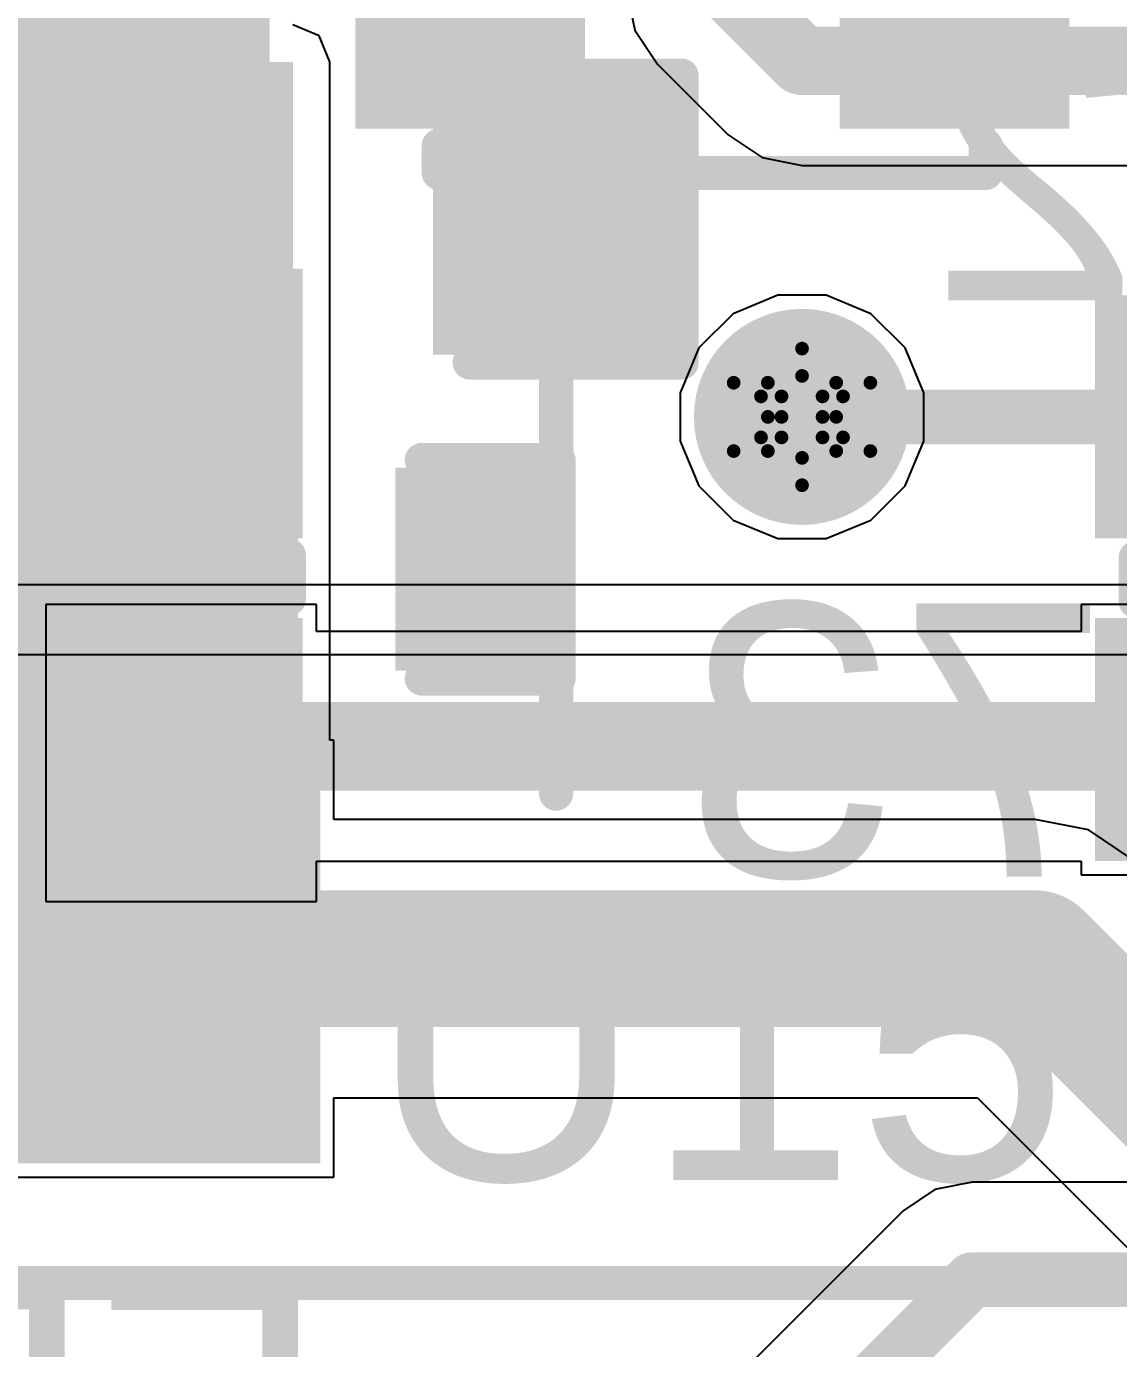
# Model space of a CAD drawing. Header units: inches. Extents: x -2.7 to 10.9, y -2.9 to 7.4.
# Drawn here: x -0.1003 to 0.0594, y -0.2141 to -0.0205 of the extents above; entities that cross this region are included whole.
import ezdxf

# ---------------------------------------------------------------- set-up
doc = ezdxf.new("R2010")
doc.units = ezdxf.units.IN
doc.header["$MEASUREMENT"] = 0
for name, color, linetype in [('Bottom Layer', 5, 'Continuous'), ('Bottom Overlay', 54, 'Continuous'), ('Bottom Paste', 16, 'Continuous'), ('Bottom Solder', 6, 'Continuous'), ('Drill Drawing', 1, 'Continuous'), ('Layer 2', 16, 'Continuous'), ('Layer 3', 76, 'Continuous'), ('Top Layer', 1, 'Continuous'), ('Top Overlay', 2, 'Continuous'), ('Top Paste', 8, 'Continuous'), ('Top Solder', 216, 'Continuous'), ('Via Holes', 16, 'Continuous')]:
    doc.layers.add(name, color=color, linetype=linetype)
doc.styles.add('Arial', font='', dxfattribs={"height": 0.2})
doc.styles.get('Arial').set_extended_font_data('Arial')

# ---------------------------------------------------------------- blocks, each defined once
blk = doc.blocks.new('6_P___C___LED_50')
at = {"layer": 'Top Layer'}
for points in [[(-0.04823, 0.0315), (-0.02264, 0.0315), (-0.02264, 0.01969), (-0.04823, 0.01969)], [(0.02264, 0.0315), (0.04823, 0.0315), (0.04823, 0.01969), (0.02264, 0.01969)], [(-0.04823, 0.00591), (-0.02264, 0.00591), (-0.02264, -0.00591), (-0.04823, -0.00591)], [(0.02264, 0.00591), (0.04823, 0.00591), (0.04823, -0.00591), (0.02264, -0.00591)], [(-0.04823, -0.01969), (-0.02264, -0.01969), (-0.02264, -0.0315), (-0.04823, -0.0315)], [(0.02264, -0.01969), (0.04823, -0.01969), (0.04823, -0.0315), (0.02264, -0.0315)]]:
    blk.add_hatch(color=1, dxfattribs=at).paths.add_polyline_path(points)
at = {"layer": 'Top Paste'}
for points in [[(-0.04823, 0.0315), (-0.02264, 0.0315), (-0.02264, 0.01969), (-0.04823, 0.01969)], [(0.02264, 0.0315), (0.04823, 0.0315), (0.04823, 0.01969), (0.02264, 0.01969)], [(-0.04823, 0.00591), (-0.02264, 0.00591), (-0.02264, -0.00591), (-0.04823, -0.00591)], [(0.02264, 0.00591), (0.04823, 0.00591), (0.04823, -0.00591), (0.02264, -0.00591)], [(-0.04823, -0.01969), (-0.02264, -0.01969), (-0.02264, -0.0315), (-0.04823, -0.0315)], [(0.02264, -0.01969), (0.04823, -0.01969), (0.04823, -0.0315), (0.02264, -0.0315)]]:
    blk.add_hatch(color=8, dxfattribs=at).paths.add_polyline_path(points)
at = {"layer": 'Top Solder'}
for points in [[(-0.05223, 0.0355), (-0.01864, 0.0355), (-0.01864, 0.01569), (-0.05223, 0.01569)], [(0.01864, 0.0355), (0.05223, 0.0355), (0.05223, 0.01569), (0.01864, 0.01569)], [(-0.05223, 0.00991), (-0.01864, 0.00991), (-0.01864, -0.00991), (-0.05223, -0.00991)], [(0.01864, 0.00991), (0.05223, 0.00991), (0.05223, -0.00991), (0.01864, -0.00991)], [(-0.05223, -0.01569), (-0.01864, -0.01569), (-0.01864, -0.0355), (-0.05223, -0.0355)], [(0.01864, -0.01569), (0.05223, -0.01569), (0.05223, -0.0355), (0.01864, -0.0355)]]:
    blk.add_hatch(color=216, dxfattribs=at).paths.add_polyline_path(points)
at = {"layer": 'Top Overlay'}
for points in [[(-0.04, 0.042, 0.005, 0.005, 0), (0.04, 0.042, 0.005, 0.005, 0)], [(-0.04, 0.038, 0.005, 0.005, 0), (-0.04, 0.04194, 0.005, 0.005, 0)], [(0.04, 0.038, 0.005, 0.005, 0), (0.04, 0.04194, 0.005, 0.005, 0)], [(-0.06, 0.031, 0.005, 0.005, 0), (-0.055, 0.026, 0.005, 0.005, 0)], [(-0.06, 0.021, 0.005, 0.005, 0), (-0.06, 0.031, 0.005, 0.005, 0)], [(-0.06, 0.021, 0.005, 0.005, 0), (-0.055, 0.026, 0.005, 0.005, 0)], [(-0.04, -0.04194, 0.005, 0.005, 0), (-0.04, -0.038, 0.005, 0.005, 0)], [(0.04, -0.04194, 0.005, 0.005, 0), (0.04, -0.038, 0.005, 0.005, 0)], [(-0.04, -0.042, 0.005, 0.005, 0), (0.04, -0.042, 0.005, 0.005, 0)]]:
    blk.add_lwpolyline(points, format="xyseb", dxfattribs=at)
for points in [[(-0.04125, 0.042, 0.0025, 0.0025, 1), (-0.03875, 0.042, 0.0025, 0.0025, 1)], [(-0.04125, 0.04194, 0.0025, 0.0025, 1), (-0.03875, 0.04194, 0.0025, 0.0025, 1)], [(0.03875, 0.042, 0.0025, 0.0025, 1), (0.04125, 0.042, 0.0025, 0.0025, 1)], [(0.03875, 0.04194, 0.0025, 0.0025, 1), (0.04125, 0.04194, 0.0025, 0.0025, 1)], [(-0.04125, 0.038, 0.0025, 0.0025, 1), (-0.03875, 0.038, 0.0025, 0.0025, 1)], [(0.03875, 0.038, 0.0025, 0.0025, 1), (0.04125, 0.038, 0.0025, 0.0025, 1)], [(-0.06125, 0.031, 0.0025, 0.0025, 1), (-0.05875, 0.031, 0.0025, 0.0025, 1)], [(-0.06125, 0.031, 0.0025, 0.0025, 1), (-0.05875, 0.031, 0.0025, 0.0025, 1)], [(-0.05625, 0.026, 0.0025, 0.0025, 1), (-0.05375, 0.026, 0.0025, 0.0025, 1)], [(-0.05625, 0.026, 0.0025, 0.0025, 1), (-0.05375, 0.026, 0.0025, 0.0025, 1)], [(-0.06125, 0.021, 0.0025, 0.0025, 1), (-0.05875, 0.021, 0.0025, 0.0025, 1)], [(-0.06125, 0.021, 0.0025, 0.0025, 1), (-0.05875, 0.021, 0.0025, 0.0025, 1)], [(-0.04125, -0.038, 0.0025, 0.0025, 1), (-0.03875, -0.038, 0.0025, 0.0025, 1)], [(0.03875, -0.038, 0.0025, 0.0025, 1), (0.04125, -0.038, 0.0025, 0.0025, 1)], [(-0.04125, -0.04194, 0.0025, 0.0025, 1), (-0.03875, -0.04194, 0.0025, 0.0025, 1)], [(-0.04125, -0.042, 0.0025, 0.0025, 1), (-0.03875, -0.042, 0.0025, 0.0025, 1)], [(0.03875, -0.04194, 0.0025, 0.0025, 1), (0.04125, -0.04194, 0.0025, 0.0025, 1)], [(0.03875, -0.042, 0.0025, 0.0025, 1), (0.04125, -0.042, 0.0025, 0.0025, 1)]]:
    blk.add_lwpolyline(points, format="xyseb", close=True, dxfattribs=at)
blk = doc.blocks.new('SK6812_EC20_60')
at = {"layer": 'Top Layer'}
for points in [[(-0.04134, 0.0374), (-0.00984, 0.0374), (-0.00984, 0.00984), (-0.04134, 0.00984)], [(0.00984, 0.0374), (0.04134, 0.0374), (0.04134, 0.00984), (0.00984, 0.00984)], [(-0.04134, -0.00984), (-0.00984, -0.00984), (-0.00984, -0.0374), (-0.04134, -0.0374)], [(0.00984, -0.00984), (0.04134, -0.00984), (0.04134, -0.0374), (0.00984, -0.0374)]]:
    blk.add_hatch(color=1, dxfattribs=at).paths.add_polyline_path(points)
at = {"layer": 'Top Paste'}
for points in [[(-0.04134, 0.0374), (-0.00984, 0.0374), (-0.00984, 0.00984), (-0.04134, 0.00984)], [(0.00984, 0.0374), (0.04134, 0.0374), (0.04134, 0.00984), (0.00984, 0.00984)], [(-0.04134, -0.00984), (-0.00984, -0.00984), (-0.00984, -0.0374), (-0.04134, -0.0374)], [(0.00984, -0.00984), (0.04134, -0.00984), (0.04134, -0.0374), (0.00984, -0.0374)]]:
    blk.add_hatch(color=8, dxfattribs=at).paths.add_polyline_path(points)
at = {"layer": 'Top Solder'}
for points in [[(-0.04534, 0.0414), (-0.00584, 0.0414), (-0.00584, 0.00584), (-0.04534, 0.00584)], [(0.00584, 0.0414), (0.04534, 0.0414), (0.04534, 0.00584), (0.00584, 0.00584)], [(-0.04534, -0.00584), (-0.00584, -0.00584), (-0.00584, -0.0414), (-0.04534, -0.0414)], [(0.00584, -0.00584), (0.04534, -0.00584), (0.04534, -0.0414), (0.00584, -0.0414)]]:
    blk.add_hatch(color=216, dxfattribs=at).paths.add_polyline_path(points)
at = {"layer": 'Top Overlay'}
for points in [[(-0.00337, 0.03937, 0.005, 0.005, 0), (0.003, 0.03937, 0.005, 0.005, 0)], [(-0.03937, -0.00337, 0.005, 0.005, 0), (-0.03937, 0.003, 0.005, 0.005, 0)], [(0.03937, -0.00337, 0.005, 0.005, 0), (0.03937, 0.003, 0.005, 0.005, 0)], [(0.048, -0.024, 0.005, 0.005, 0), (0.053, -0.019, 0.005, 0.005, 0)], [(0.053, -0.029, 0.005, 0.005, 0), (0.053, -0.019, 0.005, 0.005, 0)], [(0.048, -0.024, 0.005, 0.005, 0), (0.053, -0.029, 0.005, 0.005, 0)], [(-0.00337, -0.03937, 0.005, 0.005, 0), (0.003, -0.03937, 0.005, 0.005, 0)]]:
    blk.add_lwpolyline(points, format="xyseb", dxfattribs=at)
for points in [[(-0.00462, 0.03937, 0.0025, 0.0025, 1), (-0.00212, 0.03937, 0.0025, 0.0025, 1)], [(0.00175, 0.03937, 0.0025, 0.0025, 1), (0.00425, 0.03937, 0.0025, 0.0025, 1)], [(-0.04062, 0.003, 0.0025, 0.0025, 1), (-0.03812, 0.003, 0.0025, 0.0025, 1)], [(0.03812, 0.003, 0.0025, 0.0025, 1), (0.04062, 0.003, 0.0025, 0.0025, 1)], [(-0.04062, -0.00337, 0.0025, 0.0025, 1), (-0.03812, -0.00337, 0.0025, 0.0025, 1)], [(0.03812, -0.00337, 0.0025, 0.0025, 1), (0.04062, -0.00337, 0.0025, 0.0025, 1)], [(0.05175, -0.019, 0.0025, 0.0025, 1), (0.05425, -0.019, 0.0025, 0.0025, 1)], [(0.05175, -0.019, 0.0025, 0.0025, 1), (0.05425, -0.019, 0.0025, 0.0025, 1)], [(0.04675, -0.024, 0.0025, 0.0025, 1), (0.04925, -0.024, 0.0025, 0.0025, 1)], [(0.04675, -0.024, 0.0025, 0.0025, 1), (0.04925, -0.024, 0.0025, 0.0025, 1)], [(0.05175, -0.029, 0.0025, 0.0025, 1), (0.05425, -0.029, 0.0025, 0.0025, 1)], [(0.05175, -0.029, 0.0025, 0.0025, 1), (0.05425, -0.029, 0.0025, 0.0025, 1)], [(-0.00462, -0.03937, 0.0025, 0.0025, 1), (-0.00212, -0.03937, 0.0025, 0.0025, 1)], [(0.00175, -0.03937, 0.0025, 0.0025, 1), (0.00425, -0.03937, 0.0025, 0.0025, 1)]]:
    blk.add_lwpolyline(points, format="xyseb", close=True, dxfattribs=at)
blk = doc.blocks.new('SK6812_EC20_61')
at = {"layer": 'Top Layer'}
for points in [[(-0.04134, 0.0374), (-0.00984, 0.0374), (-0.00984, 0.00984), (-0.04134, 0.00984)], [(0.00984, 0.0374), (0.04134, 0.0374), (0.04134, 0.00984), (0.00984, 0.00984)], [(-0.04134, -0.00984), (-0.00984, -0.00984), (-0.00984, -0.0374), (-0.04134, -0.0374)], [(0.00984, -0.00984), (0.04134, -0.00984), (0.04134, -0.0374), (0.00984, -0.0374)]]:
    blk.add_hatch(color=1, dxfattribs=at).paths.add_polyline_path(points)
at = {"layer": 'Top Paste'}
for points in [[(-0.04134, 0.0374), (-0.00984, 0.0374), (-0.00984, 0.00984), (-0.04134, 0.00984)], [(0.00984, 0.0374), (0.04134, 0.0374), (0.04134, 0.00984), (0.00984, 0.00984)], [(-0.04134, -0.00984), (-0.00984, -0.00984), (-0.00984, -0.0374), (-0.04134, -0.0374)], [(0.00984, -0.00984), (0.04134, -0.00984), (0.04134, -0.0374), (0.00984, -0.0374)]]:
    blk.add_hatch(color=8, dxfattribs=at).paths.add_polyline_path(points)
at = {"layer": 'Top Solder'}
for points in [[(-0.04534, 0.0414), (-0.00584, 0.0414), (-0.00584, 0.00584), (-0.04534, 0.00584)], [(0.00584, 0.0414), (0.04534, 0.0414), (0.04534, 0.00584), (0.00584, 0.00584)], [(-0.04534, -0.00584), (-0.00584, -0.00584), (-0.00584, -0.0414), (-0.04534, -0.0414)], [(0.00584, -0.00584), (0.04534, -0.00584), (0.04534, -0.0414), (0.00584, -0.0414)]]:
    blk.add_hatch(color=216, dxfattribs=at).paths.add_polyline_path(points)
at = {"layer": 'Top Overlay'}
for points in [[(0.003, 0.03937, 0.005, 0.005, 0), (-0.00337, 0.03937, 0.005, 0.005, 0)], [(-0.03937, -0.00337, 0.005, 0.005, 0), (-0.03937, 0.003, 0.005, 0.005, 0)], [(0.03937, -0.00337, 0.005, 0.005, 0), (0.03937, 0.003, 0.005, 0.005, 0)], [(0.048, -0.024, 0.005, 0.005, 0), (0.053, -0.019, 0.005, 0.005, 0)], [(0.053, -0.029, 0.005, 0.005, 0), (0.053, -0.019, 0.005, 0.005, 0)], [(0.053, -0.029, 0.005, 0.005, 0), (0.048, -0.024, 0.005, 0.005, 0)], [(0.003, -0.03937, 0.005, 0.005, 0), (-0.00337, -0.03937, 0.005, 0.005, 0)]]:
    blk.add_lwpolyline(points, format="xyseb", dxfattribs=at)
for points in [[(-0.00462, 0.03937, 0.0025, 0.0025, 1), (-0.00212, 0.03937, 0.0025, 0.0025, 1)], [(0.00175, 0.03937, 0.0025, 0.0025, 1), (0.00425, 0.03937, 0.0025, 0.0025, 1)], [(-0.04062, 0.003, 0.0025, 0.0025, 1), (-0.03812, 0.003, 0.0025, 0.0025, 1)], [(0.03812, 0.003, 0.0025, 0.0025, 1), (0.04062, 0.003, 0.0025, 0.0025, 1)], [(-0.04062, -0.00337, 0.0025, 0.0025, 1), (-0.03812, -0.00337, 0.0025, 0.0025, 1)], [(0.03812, -0.00337, 0.0025, 0.0025, 1), (0.04062, -0.00337, 0.0025, 0.0025, 1)], [(0.05175, -0.019, 0.0025, 0.0025, 1), (0.05425, -0.019, 0.0025, 0.0025, 1)], [(0.05175, -0.019, 0.0025, 0.0025, 1), (0.05425, -0.019, 0.0025, 0.0025, 1)], [(0.04675, -0.024, 0.0025, 0.0025, 1), (0.04925, -0.024, 0.0025, 0.0025, 1)], [(0.04675, -0.024, 0.0025, 0.0025, 1), (0.04925, -0.024, 0.0025, 0.0025, 1)], [(0.05175, -0.029, 0.0025, 0.0025, 1), (0.05425, -0.029, 0.0025, 0.0025, 1)], [(0.05175, -0.029, 0.0025, 0.0025, 1), (0.05425, -0.029, 0.0025, 0.0025, 1)], [(-0.00462, -0.03937, 0.0025, 0.0025, 1), (-0.00212, -0.03937, 0.0025, 0.0025, 1)], [(0.00175, -0.03937, 0.0025, 0.0025, 1), (0.00425, -0.03937, 0.0025, 0.0025, 1)]]:
    blk.add_lwpolyline(points, format="xyseb", close=True, dxfattribs=at)
blk = doc.blocks.new('C___0402_101')
at = {"layer": 'Top Layer'}
for points in [[(-0.0275, -0.0125), (-0.0275, 0.0125), (-0.0095, 0.0125), (-0.0095, -0.0125)], [(0.0095, -0.0125), (0.0095, 0.0125), (0.0275, 0.0125), (0.0275, -0.0125)]]:
    blk.add_hatch(color=1, dxfattribs=at).paths.add_polyline_path(points)
at = {"layer": 'Top Paste'}
for points in [[(-0.0275, -0.0125), (-0.0275, 0.0125), (-0.0095, 0.0125), (-0.0095, -0.0125)], [(0.0095, -0.0125), (0.0095, 0.0125), (0.0275, 0.0125), (0.0275, -0.0125)]]:
    blk.add_hatch(color=8, dxfattribs=at).paths.add_polyline_path(points)
at = {"layer": 'Top Solder'}
for points in [[(-0.02986, -0.01486), (-0.02986, 0.01486), (-0.00714, 0.01486), (-0.00714, -0.01486)], [(0.00714, -0.01486), (0.00714, 0.01486), (0.02986, 0.01486), (0.02986, -0.01486)]]:
    blk.add_hatch(color=216, dxfattribs=at).paths.add_polyline_path(points)
at = {"layer": 'Top Overlay'}
for points in [[(-0.031, 0.016, 0.005, 0.005, 0), (-0.011, 0.016, 0.005, 0.005, 0)], [(-0.031, 0.016, 0.005, 0.005, 0), (-0.031, -0.016, 0.005, 0.005, 0)], [(0.011, 0.016, 0.005, 0.005, 0), (0.031, 0.016, 0.005, 0.005, 0)], [(0.031, 0.016, 0.005, 0.005, 0), (0.031, -0.016, 0.005, 0.005, 0)], [(-0.031, -0.016, 0.005, 0.005, 0), (-0.011, -0.016, 0.005, 0.005, 0)], [(0.011, -0.016, 0.005, 0.005, 0), (0.031, -0.016, 0.005, 0.005, 0)]]:
    blk.add_lwpolyline(points, format="xyseb", dxfattribs=at)
for points in [[(-0.03225, 0.016, 0.0025, 0.0025, 1), (-0.02975, 0.016, 0.0025, 0.0025, 1)], [(-0.03225, 0.016, 0.0025, 0.0025, 1), (-0.02975, 0.016, 0.0025, 0.0025, 1)], [(-0.01225, 0.016, 0.0025, 0.0025, 1), (-0.00975, 0.016, 0.0025, 0.0025, 1)], [(0.00975, 0.016, 0.0025, 0.0025, 1), (0.01225, 0.016, 0.0025, 0.0025, 1)], [(0.02975, 0.016, 0.0025, 0.0025, 1), (0.03225, 0.016, 0.0025, 0.0025, 1)], [(0.02975, 0.016, 0.0025, 0.0025, 1), (0.03225, 0.016, 0.0025, 0.0025, 1)], [(-0.03225, -0.016, 0.0025, 0.0025, 1), (-0.02975, -0.016, 0.0025, 0.0025, 1)], [(-0.03225, -0.016, 0.0025, 0.0025, 1), (-0.02975, -0.016, 0.0025, 0.0025, 1)], [(-0.01225, -0.016, 0.0025, 0.0025, 1), (-0.00975, -0.016, 0.0025, 0.0025, 1)], [(0.00975, -0.016, 0.0025, 0.0025, 1), (0.01225, -0.016, 0.0025, 0.0025, 1)], [(0.02975, -0.016, 0.0025, 0.0025, 1), (0.03225, -0.016, 0.0025, 0.0025, 1)], [(0.02975, -0.016, 0.0025, 0.0025, 1), (0.03225, -0.016, 0.0025, 0.0025, 1)]]:
    blk.add_lwpolyline(points, format="xyseb", close=True, dxfattribs=at)
blk = doc.blocks.new('I___0805_B_250')
at = {"layer": 'Bottom Layer'}
for points in [[(-0.06299, 0.02598), (-0.01575, 0.02598), (-0.01575, -0.02598), (-0.06299, -0.02598)], [(0.01575, 0.02598), (0.06299, 0.02598), (0.06299, -0.02598), (0.01575, -0.02598)]]:
    blk.add_hatch(color=5, dxfattribs=at).paths.add_polyline_path(points)
at = {"layer": 'Bottom Paste'}
for points in [[(-0.06299, 0.02598), (-0.01575, 0.02598), (-0.01575, -0.02598), (-0.06299, -0.02598)], [(0.01575, 0.02598), (0.06299, 0.02598), (0.06299, -0.02598), (0.01575, -0.02598)]]:
    blk.add_hatch(color=16, dxfattribs=at).paths.add_polyline_path(points)
at = {"layer": 'Bottom Solder'}
for points in [[(-0.06699, 0.02998), (-0.01175, 0.02998), (-0.01175, -0.02998), (-0.06699, -0.02998)], [(0.01175, 0.02998), (0.06699, 0.02998), (0.06699, -0.02998), (0.01175, -0.02998)]]:
    blk.add_hatch(color=6, dxfattribs=at).paths.add_polyline_path(points)
at = {"layer": 'Bottom Overlay'}
for points in [[(0.01, 0.027, 0.005, 0.005, 0), (-0.01, 0.027, 0.005, 0.005, 0)], [(0.01, -0.027, 0.005, 0.005, 0), (-0.01, -0.027, 0.005, 0.005, 0)]]:
    blk.add_lwpolyline(points, format="xyseb", dxfattribs=at)
for points in [[(-0.01125, 0.027, 0.0025, 0.0025, 1), (-0.00875, 0.027, 0.0025, 0.0025, 1)], [(0.00875, 0.027, 0.0025, 0.0025, 1), (0.01125, 0.027, 0.0025, 0.0025, 1)], [(-0.01125, -0.027, 0.0025, 0.0025, 1), (-0.00875, -0.027, 0.0025, 0.0025, 1)], [(0.00875, -0.027, 0.0025, 0.0025, 1), (0.01125, -0.027, 0.0025, 0.0025, 1)]]:
    blk.add_lwpolyline(points, format="xyseb", close=True, dxfattribs=at)
blk = doc.blocks.new('C___0402_B_282')
at = {"layer": 'Bottom Layer'}
for points in [[(-0.0095, 0.0125), (-0.0095, -0.0125), (-0.0275, -0.0125), (-0.0275, 0.0125)], [(0.0275, 0.0125), (0.0275, -0.0125), (0.0095, -0.0125), (0.0095, 0.0125)]]:
    blk.add_hatch(color=5, dxfattribs=at).paths.add_polyline_path(points)
at = {"layer": 'Bottom Paste'}
for points in [[(-0.0095, 0.0125), (-0.0095, -0.0125), (-0.0275, -0.0125), (-0.0275, 0.0125)], [(0.0275, 0.0125), (0.0275, -0.0125), (0.0095, -0.0125), (0.0095, 0.0125)]]:
    blk.add_hatch(color=16, dxfattribs=at).paths.add_polyline_path(points)
at = {"layer": 'Bottom Solder'}
for points in [[(-0.00714, 0.01486), (-0.00714, -0.01486), (-0.02986, -0.01486), (-0.02986, 0.01486)], [(0.02986, 0.01486), (0.02986, -0.01486), (0.00714, -0.01486), (0.00714, 0.01486)]]:
    blk.add_hatch(color=6, dxfattribs=at).paths.add_polyline_path(points)
at = {"layer": 'Bottom Overlay'}
for points in [[(-0.031, 0.016, 0.005, 0.005, 0), (-0.031, -0.016, 0.005, 0.005, 0)], [(-0.011, 0.016, 0.005, 0.005, 0), (-0.031, 0.016, 0.005, 0.005, 0)], [(0.031, 0.016, 0.005, 0.005, 0), (0.011, 0.016, 0.005, 0.005, 0)], [(0.031, 0.016, 0.005, 0.005, 0), (0.031, -0.016, 0.005, 0.005, 0)], [(-0.011, -0.016, 0.005, 0.005, 0), (-0.031, -0.016, 0.005, 0.005, 0)], [(0.031, -0.016, 0.005, 0.005, 0), (0.011, -0.016, 0.005, 0.005, 0)]]:
    blk.add_lwpolyline(points, format="xyseb", dxfattribs=at)
for points in [[(-0.03225, 0.016, 0.0025, 0.0025, 1), (-0.02975, 0.016, 0.0025, 0.0025, 1)], [(-0.03225, 0.016, 0.0025, 0.0025, 1), (-0.02975, 0.016, 0.0025, 0.0025, 1)], [(-0.01225, 0.016, 0.0025, 0.0025, 1), (-0.00975, 0.016, 0.0025, 0.0025, 1)], [(0.00975, 0.016, 0.0025, 0.0025, 1), (0.01225, 0.016, 0.0025, 0.0025, 1)], [(0.02975, 0.016, 0.0025, 0.0025, 1), (0.03225, 0.016, 0.0025, 0.0025, 1)], [(0.02975, 0.016, 0.0025, 0.0025, 1), (0.03225, 0.016, 0.0025, 0.0025, 1)], [(-0.03225, -0.016, 0.0025, 0.0025, 1), (-0.02975, -0.016, 0.0025, 0.0025, 1)], [(-0.03225, -0.016, 0.0025, 0.0025, 1), (-0.02975, -0.016, 0.0025, 0.0025, 1)], [(-0.01225, -0.016, 0.0025, 0.0025, 1), (-0.00975, -0.016, 0.0025, 0.0025, 1)], [(0.00975, -0.016, 0.0025, 0.0025, 1), (0.01225, -0.016, 0.0025, 0.0025, 1)], [(0.02975, -0.016, 0.0025, 0.0025, 1), (0.03225, -0.016, 0.0025, 0.0025, 1)], [(0.02975, -0.016, 0.0025, 0.0025, 1), (0.03225, -0.016, 0.0025, 0.0025, 1)]]:
    blk.add_lwpolyline(points, format="xyseb", close=True, dxfattribs=at)
blk = doc.blocks.new('C___0603_B_283')
at = {"layer": 'Bottom Layer'}
for points in [[(-0.045, -0.0175), (-0.045, 0.0175), (-0.015, 0.0175), (-0.015, -0.0175)], [(0.015, -0.0175), (0.015, 0.0175), (0.045, 0.0175), (0.045, -0.0175)]]:
    blk.add_hatch(color=5, dxfattribs=at).paths.add_polyline_path(points)
at = {"layer": 'Bottom Paste'}
for points in [[(-0.045, -0.0175), (-0.045, 0.0175), (-0.015, 0.0175), (-0.015, -0.0175)], [(0.015, -0.0175), (0.015, 0.0175), (0.045, 0.0175), (0.045, -0.0175)]]:
    blk.add_hatch(color=16, dxfattribs=at).paths.add_polyline_path(points)
at = {"layer": 'Bottom Solder'}
for points in [[(-0.04736, -0.01986), (-0.04736, 0.01986), (-0.01264, 0.01986), (-0.01264, -0.01986)], [(0.01264, -0.01986), (0.01264, 0.01986), (0.04736, 0.01986), (0.04736, -0.01986)]]:
    blk.add_hatch(color=6, dxfattribs=at).paths.add_polyline_path(points)
at = {"layer": 'Bottom Overlay'}
for points in [[(-0.018, 0.021, 0.005, 0.005, 0), (-0.049, 0.021, 0.005, 0.005, 0)], [(-0.049, 0.021, 0.005, 0.005, 0), (-0.049, -0.021, 0.005, 0.005, 0)], [(0.049, 0.021, 0.005, 0.005, 0), (0.018, 0.021, 0.005, 0.005, 0)], [(0.049, 0.021, 0.005, 0.005, 0), (0.049, -0.021, 0.005, 0.005, 0)], [(-0.018, -0.021, 0.005, 0.005, 0), (-0.049, -0.021, 0.005, 0.005, 0)], [(0.049, -0.021, 0.005, 0.005, 0), (0.018, -0.021, 0.005, 0.005, 0)]]:
    blk.add_lwpolyline(points, format="xyseb", dxfattribs=at)
for points in [[(-0.05025, 0.021, 0.0025, 0.0025, 1), (-0.04775, 0.021, 0.0025, 0.0025, 1)], [(-0.05025, 0.021, 0.0025, 0.0025, 1), (-0.04775, 0.021, 0.0025, 0.0025, 1)], [(-0.01925, 0.021, 0.0025, 0.0025, 1), (-0.01675, 0.021, 0.0025, 0.0025, 1)], [(0.01675, 0.021, 0.0025, 0.0025, 1), (0.01925, 0.021, 0.0025, 0.0025, 1)], [(0.04775, 0.021, 0.0025, 0.0025, 1), (0.05025, 0.021, 0.0025, 0.0025, 1)], [(0.04775, 0.021, 0.0025, 0.0025, 1), (0.05025, 0.021, 0.0025, 0.0025, 1)], [(-0.05025, -0.021, 0.0025, 0.0025, 1), (-0.04775, -0.021, 0.0025, 0.0025, 1)], [(-0.05025, -0.021, 0.0025, 0.0025, 1), (-0.04775, -0.021, 0.0025, 0.0025, 1)], [(-0.01925, -0.021, 0.0025, 0.0025, 1), (-0.01675, -0.021, 0.0025, 0.0025, 1)], [(0.01675, -0.021, 0.0025, 0.0025, 1), (0.01925, -0.021, 0.0025, 0.0025, 1)], [(0.04775, -0.021, 0.0025, 0.0025, 1), (0.05025, -0.021, 0.0025, 0.0025, 1)], [(0.04775, -0.021, 0.0025, 0.0025, 1), (0.05025, -0.021, 0.0025, 0.0025, 1)]]:
    blk.add_lwpolyline(points, format="xyseb", close=True, dxfattribs=at)

msp = doc.modelspace()

# ---------------------------------------------------------------- hatches: boundary and pattern name
at = {"layer": 'Bottom Layer'}
for points in [[(-0.16747, -0.07299), (-0.06392, -0.07299), (-0.06392, -0.02575), (-0.16747, -0.02575)], [(-0.11414, -0.18298), (-0.06136, -0.18298), (-0.06136, -0.02575), (-0.11414, -0.02575)]]:
    msp.add_hatch(color=5, dxfattribs=at).paths.add_polyline_path(points)
h = msp.add_hatch(color=5, dxfattribs=at)
edge = h.paths.add_edge_path()
edge.add_arc((0.01313, -0.0777), 0.01181, 0, 360)
at = {"layer": 'Bottom Solder'}
h = msp.add_hatch(color=6, dxfattribs=at)
edge = h.paths.add_edge_path()
edge.add_arc((0.01313, -0.0777), 0.01581, 0, 360)
at = {"layer": 'Layer 2'}
h = msp.add_hatch(color=16, dxfattribs=at)
edge = h.paths.add_edge_path()
edge.add_arc((0.01313, -0.0777), 0.01181, 0, 360)
at = {"layer": 'Layer 3'}
h = msp.add_hatch(color=76, dxfattribs=at)
edge = h.paths.add_edge_path()
edge.add_arc((0.01313, -0.0777), 0.01181, 0, 360)
at = {"layer": 'Top Layer'}
h = msp.add_hatch(color=1, dxfattribs=at)
edge = h.paths.add_edge_path()
edge.add_arc((0.01313, -0.0777), 0.01181, 0, 360)
at = {"layer": 'Top Solder'}
h = msp.add_hatch(color=216, dxfattribs=at)
edge = h.paths.add_edge_path()
edge.add_arc((0.01313, -0.0777), 0.01581, 0, 360)
at = {"layer": 'Via Holes'}
h = msp.add_hatch(color=7, dxfattribs=at)
edge = h.paths.add_edge_path()
edge.add_arc((0.01313, -0.0777), 0.00591, 0, 360)

# ---------------------------------------------------------------- linework, layer by layer
at = {"layer": 'Bottom Layer'}
for p, q in [((-0.05753, -0.02192), (-0.06136, -0.02033)), ((-0.05595, -0.02575), (-0.05753, -0.02192)), ((-0.05595, -0.12502), (-0.05595, -0.02575)), ((-0.05536, -0.12502), (-0.05595, -0.12502)), ((-0.05536, -0.13661), (-0.05536, -0.12502)), ((0.04723, -0.13661), (-0.05536, -0.13661)), ((0.05503, -0.13816), (0.04723, -0.13661)), ((0.06165, -0.14258), (0.05503, -0.13816)), ((-0.05536, -0.18898), (-0.05536, -0.17739)), ((-0.05536, -0.17739), (0.03878, -0.17739)), ((0.03878, -0.17739), (0.07981, -0.21842)), ((-0.1146, -0.18898), (-0.05536, -0.18898))]:
    msp.add_line(p, q, dxfattribs=at)
for points in [[(-0.08498, -0.157, 0.02, 0.02, 0), (0.04723, -0.157, 0.02, 0.02, 0)], [(0.04723, -0.157, 0.02, 0.02, 0), (0.09423, -0.204, 0.02, 0.02, 0)], [(-0.09282, -0.16484, 0.015, 0.015, 0), (-0.08498, -0.157, 0.015, 0.015, 0)]]:
    msp.add_lwpolyline(points, format="xyseb", dxfattribs=at)
for points in [[(-0.08998, -0.157, 0.01, 0.01, 1), (-0.07998, -0.157, 0.01, 0.01, 1)], [(0.04223, -0.157, 0.01, 0.01, 1), (0.05223, -0.157, 0.01, 0.01, 1)], [(0.04223, -0.157, 0.01, 0.01, 1), (0.05223, -0.157, 0.01, 0.01, 1)], [(-0.08873, -0.157, 0.0075, 0.0075, 1), (-0.08123, -0.157, 0.0075, 0.0075, 1)], [(-0.09657, -0.16484, 0.0075, 0.0075, 1), (-0.08907, -0.16484, 0.0075, 0.0075, 1)]]:
    msp.add_lwpolyline(points, format="xyseb", close=True, dxfattribs=at)
at = {"layer": 'Drill Drawing'}
for points in [[(0.00813, -0.0727, 0.002, 0.002, 0), (0.01313, -0.0677, 0.002, 0.002, 0)], [(0.01313, -0.0677, 0.002, 0.002, 0), (0.01813, -0.0727, 0.002, 0.002, 0)], [(0.01013, -0.0747, 0.002, 0.002, 0), (0.01313, -0.0717, 0.002, 0.002, 0)], [(0.01313, -0.0717, 0.002, 0.002, 0), (0.01613, -0.0747, 0.002, 0.002, 0)], [(0.00313, -0.0727, 0.002, 0.002, 0), (0.00813, -0.0777, 0.002, 0.002, 0)], [(0.00313, -0.0727, 0.002, 0.002, 0), (0.00813, -0.0727, 0.002, 0.002, 0)], [(0.01813, -0.0727, 0.002, 0.002, 0), (0.02313, -0.0727, 0.002, 0.002, 0)], [(0.01813, -0.0777, 0.002, 0.002, 0), (0.02313, -0.0727, 0.002, 0.002, 0)], [(0.00713, -0.0747, 0.002, 0.002, 0), (0.01013, -0.0777, 0.002, 0.002, 0)], [(0.00713, -0.0747, 0.002, 0.002, 0), (0.01013, -0.0747, 0.002, 0.002, 0)], [(0.01613, -0.0747, 0.002, 0.002, 0), (0.01913, -0.0747, 0.002, 0.002, 0)], [(0.01613, -0.0777, 0.002, 0.002, 0), (0.01913, -0.0747, 0.002, 0.002, 0)], [(0.00313, -0.0827, 0.002, 0.002, 0), (0.00813, -0.0777, 0.002, 0.002, 0)], [(0.00713, -0.0807, 0.002, 0.002, 0), (0.01013, -0.0777, 0.002, 0.002, 0)], [(0.01613, -0.0777, 0.002, 0.002, 0), (0.01913, -0.0807, 0.002, 0.002, 0)], [(0.01813, -0.0777, 0.002, 0.002, 0), (0.02313, -0.0827, 0.002, 0.002, 0)], [(0.00713, -0.0807, 0.002, 0.002, 0), (0.01013, -0.0807, 0.002, 0.002, 0)], [(0.01013, -0.0807, 0.002, 0.002, 0), (0.01313, -0.0837, 0.002, 0.002, 0)], [(0.01313, -0.0837, 0.002, 0.002, 0), (0.01613, -0.0807, 0.002, 0.002, 0)], [(0.01613, -0.0807, 0.002, 0.002, 0), (0.01913, -0.0807, 0.002, 0.002, 0)], [(0.00313, -0.0827, 0.002, 0.002, 0), (0.00813, -0.0827, 0.002, 0.002, 0)], [(0.00813, -0.0827, 0.002, 0.002, 0), (0.01313, -0.0877, 0.002, 0.002, 0)], [(0.01313, -0.0877, 0.002, 0.002, 0), (0.01813, -0.0827, 0.002, 0.002, 0)], [(0.01813, -0.0827, 0.002, 0.002, 0), (0.02313, -0.0827, 0.002, 0.002, 0)]]:
    msp.add_lwpolyline(points, format="xyseb", dxfattribs=at)
for points in [[(0.01263, -0.0677, 0.001, 0.001, 1), (0.01363, -0.0677, 0.001, 0.001, 1)], [(0.01263, -0.0677, 0.001, 0.001, 1), (0.01363, -0.0677, 0.001, 0.001, 1)], [(0.01263, -0.0717, 0.001, 0.001, 1), (0.01363, -0.0717, 0.001, 0.001, 1)], [(0.01263, -0.0717, 0.001, 0.001, 1), (0.01363, -0.0717, 0.001, 0.001, 1)], [(0.00263, -0.0727, 0.001, 0.001, 1), (0.00363, -0.0727, 0.001, 0.001, 1)], [(0.00263, -0.0727, 0.001, 0.001, 1), (0.00363, -0.0727, 0.001, 0.001, 1)], [(0.00763, -0.0727, 0.001, 0.001, 1), (0.00863, -0.0727, 0.001, 0.001, 1)], [(0.00763, -0.0727, 0.001, 0.001, 1), (0.00863, -0.0727, 0.001, 0.001, 1)], [(0.01763, -0.0727, 0.001, 0.001, 1), (0.01863, -0.0727, 0.001, 0.001, 1)], [(0.01763, -0.0727, 0.001, 0.001, 1), (0.01863, -0.0727, 0.001, 0.001, 1)], [(0.02263, -0.0727, 0.001, 0.001, 1), (0.02363, -0.0727, 0.001, 0.001, 1)], [(0.02263, -0.0727, 0.001, 0.001, 1), (0.02363, -0.0727, 0.001, 0.001, 1)], [(0.00663, -0.0747, 0.001, 0.001, 1), (0.00763, -0.0747, 0.001, 0.001, 1)], [(0.00663, -0.0747, 0.001, 0.001, 1), (0.00763, -0.0747, 0.001, 0.001, 1)], [(0.00963, -0.0747, 0.001, 0.001, 1), (0.01063, -0.0747, 0.001, 0.001, 1)], [(0.00963, -0.0747, 0.001, 0.001, 1), (0.01063, -0.0747, 0.001, 0.001, 1)], [(0.01563, -0.0747, 0.001, 0.001, 1), (0.01663, -0.0747, 0.001, 0.001, 1)], [(0.01563, -0.0747, 0.001, 0.001, 1), (0.01663, -0.0747, 0.001, 0.001, 1)], [(0.01863, -0.0747, 0.001, 0.001, 1), (0.01963, -0.0747, 0.001, 0.001, 1)], [(0.01863, -0.0747, 0.001, 0.001, 1), (0.01963, -0.0747, 0.001, 0.001, 1)], [(0.00763, -0.0777, 0.001, 0.001, 1), (0.00863, -0.0777, 0.001, 0.001, 1)], [(0.00763, -0.0777, 0.001, 0.001, 1), (0.00863, -0.0777, 0.001, 0.001, 1)], [(0.00963, -0.0777, 0.001, 0.001, 1), (0.01063, -0.0777, 0.001, 0.001, 1)], [(0.00963, -0.0777, 0.001, 0.001, 1), (0.01063, -0.0777, 0.001, 0.001, 1)], [(0.01563, -0.0777, 0.001, 0.001, 1), (0.01663, -0.0777, 0.001, 0.001, 1)], [(0.01563, -0.0777, 0.001, 0.001, 1), (0.01663, -0.0777, 0.001, 0.001, 1)], [(0.01763, -0.0777, 0.001, 0.001, 1), (0.01863, -0.0777, 0.001, 0.001, 1)], [(0.01763, -0.0777, 0.001, 0.001, 1), (0.01863, -0.0777, 0.001, 0.001, 1)], [(0.00663, -0.0807, 0.001, 0.001, 1), (0.00763, -0.0807, 0.001, 0.001, 1)], [(0.00663, -0.0807, 0.001, 0.001, 1), (0.00763, -0.0807, 0.001, 0.001, 1)], [(0.00963, -0.0807, 0.001, 0.001, 1), (0.01063, -0.0807, 0.001, 0.001, 1)], [(0.00963, -0.0807, 0.001, 0.001, 1), (0.01063, -0.0807, 0.001, 0.001, 1)], [(0.01563, -0.0807, 0.001, 0.001, 1), (0.01663, -0.0807, 0.001, 0.001, 1)], [(0.01563, -0.0807, 0.001, 0.001, 1), (0.01663, -0.0807, 0.001, 0.001, 1)], [(0.01863, -0.0807, 0.001, 0.001, 1), (0.01963, -0.0807, 0.001, 0.001, 1)], [(0.01863, -0.0807, 0.001, 0.001, 1), (0.01963, -0.0807, 0.001, 0.001, 1)], [(0.00263, -0.0827, 0.001, 0.001, 1), (0.00363, -0.0827, 0.001, 0.001, 1)], [(0.00263, -0.0827, 0.001, 0.001, 1), (0.00363, -0.0827, 0.001, 0.001, 1)], [(0.00763, -0.0827, 0.001, 0.001, 1), (0.00863, -0.0827, 0.001, 0.001, 1)], [(0.00763, -0.0827, 0.001, 0.001, 1), (0.00863, -0.0827, 0.001, 0.001, 1)], [(0.01263, -0.0837, 0.001, 0.001, 1), (0.01363, -0.0837, 0.001, 0.001, 1)], [(0.01263, -0.0837, 0.001, 0.001, 1), (0.01363, -0.0837, 0.001, 0.001, 1)], [(0.01763, -0.0827, 0.001, 0.001, 1), (0.01863, -0.0827, 0.001, 0.001, 1)], [(0.01763, -0.0827, 0.001, 0.001, 1), (0.01863, -0.0827, 0.001, 0.001, 1)], [(0.02263, -0.0827, 0.001, 0.001, 1), (0.02363, -0.0827, 0.001, 0.001, 1)], [(0.02263, -0.0827, 0.001, 0.001, 1), (0.02363, -0.0827, 0.001, 0.001, 1)], [(0.01263, -0.0877, 0.001, 0.001, 1), (0.01363, -0.0877, 0.001, 0.001, 1)], [(0.01263, -0.0877, 0.001, 0.001, 1), (0.01363, -0.0877, 0.001, 0.001, 1)]]:
    msp.add_lwpolyline(points, format="xyseb", close=True, dxfattribs=at)
at = {"layer": 'Layer 3'}
for p, q in [((0.00959, -0.05989), (0.00304, -0.0626)), ((0.01668, -0.05989), (0.00959, -0.05989)), ((0.02322, -0.0626), (0.01668, -0.05989)), ((0.00304, -0.0626), (-0.00197, -0.06761)), ((0.02823, -0.06761), (0.02322, -0.0626)), ((-0.00197, -0.06761), (-0.00468, -0.07416)), ((0.03094, -0.07416), (0.02823, -0.06761)), ((-0.00468, -0.07416), (-0.00468, -0.08124)), ((0.03094, -0.08124), (0.03094, -0.07416)), ((-0.00468, -0.08124), (-0.00197, -0.08779)), ((0.02823, -0.08779), (0.03094, -0.08124)), ((-0.00197, -0.08779), (0.00304, -0.0928)), ((0.02322, -0.0928), (0.02823, -0.08779)), ((0.00304, -0.0928), (0.00959, -0.09551)), ((0.01668, -0.09551), (0.02322, -0.0928)), ((0.00959, -0.09551), (0.01668, -0.09551)), ((0.1157, -0.1023), (-0.19554, -0.1023)), ((-0.251, -0.1125), (0.12743, -0.1125))]:
    msp.add_line(p, q, dxfattribs=at)
at = {"layer": 'Top Layer'}
for p, q in [((-0.0125, -0.01525), (-0.01134, -0.0211)), ((-0.01134, -0.0211), (-0.00802, -0.02606)), ((-0.00802, -0.02606), (0.00232, -0.0364)), ((0.00232, -0.0364), (0.00728, -0.03972)), ((0.00728, -0.03972), (0.01313, -0.04088)), ((0.01313, -0.04088), (0.30969, -0.04088)), ((-0.05792, -0.10516), (-0.09748, -0.10516)), ((-0.09748, -0.10516), (-0.09748, -0.14866)), ((-0.05792, -0.1091), (-0.05792, -0.10516)), ((0.09748, -0.10516), (0.05398, -0.10516)), ((0.05398, -0.10516), (0.05398, -0.1091)), ((0.05398, -0.1091), (-0.05792, -0.1091)), ((-0.05792, -0.14866), (-0.05792, -0.14275)), ((-0.05792, -0.14275), (0.05398, -0.14275)), ((0.05398, -0.14275), (0.05398, -0.14472)), ((0.05398, -0.14472), (0.09748, -0.14472)), ((-0.09748, -0.14866), (-0.05792, -0.14866)), ((0.03254, -0.19081), (0.02791, -0.19391)), ((0.038, -0.18973), (0.03254, -0.19081)), ((0.3568, -0.18973), (0.038, -0.18973)), ((0.038, -0.18973), (0.038, -0.18973)), ((0.02791, -0.19391), (-0.00295, -0.22476)), ((0.02791, -0.19391), (0.02791, -0.19391))]:
    msp.add_line(p, q, dxfattribs=at)
for points in [[(0.00279, -0.01525, 0.01, 0.01, 0), (0.01313, -0.02559, 0.01, 0.01, 0)], [(0.01313, -0.02559, 0.01, 0.01, 0), (0.03543, -0.02559, 0.01, 0.01, 0)], [(0.03543, -0.02559, 0.01, 0.01, 0), (0.30969, -0.02559, 0.01, 0.01, 0)], [(0.01313, -0.0777, 0.008, 0.008, 0), (0.07573, -0.0777, 0.008, 0.008, 0)], [(-0.0777, -0.12691, 0.013, 0.013, 0), (-0.07671, -0.12593, 0.013, 0.013, 0)], [(-0.07671, -0.12593, 0.013, 0.013, 0), (0.07475, -0.12593, 0.013, 0.013, 0)], [(0.00714, -0.23486, 0.008, 0.008, 0), (0.038, -0.204, 0.008, 0.008, 0)], [(0.038, -0.204, 0.008, 0.008, 0), (0.36271, -0.204, 0.008, 0.008, 0)]]:
    msp.add_lwpolyline(points, format="xyseb", dxfattribs=at)
for points in [[(0.01063, -0.02559, 0.005, 0.005, 1), (0.01563, -0.02559, 0.005, 0.005, 1)], [(0.01063, -0.02559, 0.005, 0.005, 1), (0.01563, -0.02559, 0.005, 0.005, 1)], [(0.03293, -0.02559, 0.005, 0.005, 1), (0.03793, -0.02559, 0.005, 0.005, 1)], [(0.03293, -0.02559, 0.005, 0.005, 1), (0.03793, -0.02559, 0.005, 0.005, 1)], [(0.01113, -0.0777, 0.004, 0.004, 1), (0.01513, -0.0777, 0.004, 0.004, 1)], [(-0.07996, -0.12593, 0.0065, 0.0065, 1), (-0.07346, -0.12593, 0.0065, 0.0065, 1)], [(-0.07996, -0.12593, 0.0065, 0.0065, 1), (-0.07346, -0.12593, 0.0065, 0.0065, 1)], [(-0.08095, -0.12691, 0.0065, 0.0065, 1), (-0.07445, -0.12691, 0.0065, 0.0065, 1)], [(0.036, -0.204, 0.004, 0.004, 1), (0.04, -0.204, 0.004, 0.004, 1)], [(0.036, -0.204, 0.004, 0.004, 1), (0.04, -0.204, 0.004, 0.004, 1)]]:
    msp.add_lwpolyline(points, format="xyseb", close=True, dxfattribs=at)
at = {"layer": 'Top Overlay'}
for points in [[(-0.02285, -0.13285, 0.005, 0.005, 0), (-0.02285, -0.042, 0.005, 0.005, 0)], [(-0.18058, -0.20447, 0.005, 0.005, 0), (0.18207, -0.20447, 0.005, 0.005, 0)]]:
    msp.add_lwpolyline(points, format="xyseb", dxfattribs=at)
for points in [[(-0.0241, -0.042, 0.0025, 0.0025, 1), (-0.0216, -0.042, 0.0025, 0.0025, 1)], [(-0.0241, -0.13285, 0.0025, 0.0025, 1), (-0.0216, -0.13285, 0.0025, 0.0025, 1)]]:
    msp.add_lwpolyline(points, format="xyseb", close=True, dxfattribs=at)

# ---------------------------------------------------------------- block references
for name, p in [('6_P___C___LED_50', (0, 0)), ('SK6812_EC20_60', (0.10132, -0.10132))]:
    msp.add_blockref(name, p)
for name, p, rotation in [('C___0402_101', (-0.08326, -0.00007), 90), ('C___0603_B_283', (-0.05349, -0.04874), 180), ('SK6812_EC20_61', (-0.10132, -0.10132), 270), ('C___0402_B_282', (-0.05349, -0.1), 180), ('I___0805_B_250', (-0.12435, -0.157), 180)]:
    msp.add_blockref(name, p, dxfattribs=dict(rotation=rotation))

# ---------------------------------------------------------------- texts
at = {"layer": 'Bottom Overlay', "style": 'Arial', "text_generation_flag": 2}
for s, p in [('C72', (0.13421, -0.06065)), ('C73', (0.09849, -0.14499)), ('FB10', (-0.05602, -0.24399))]:
    msp.add_text(s, height=0.04, dxfattribs=at).set_placement(p)
at = {"layer": 'Top Overlay', "style": 'Arial'}
msp.add_text('U15', height=0.04, dxfattribs=at).set_placement((-0.05032, -0.18941))

doc.saveas('drawing.dxf')
